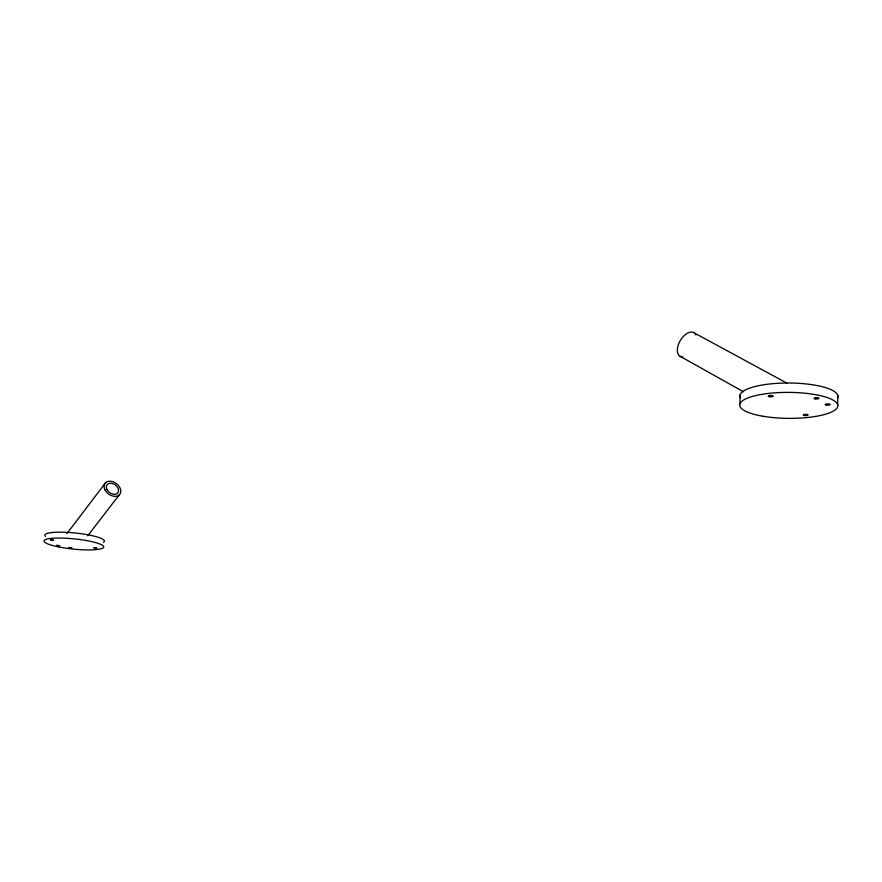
<?xml version="1.0" encoding="UTF-8"?>
<svg xmlns="http://www.w3.org/2000/svg" width="882" height="882" viewBox="0 0 882 882"><rect width="100%" height="100%" fill="white"/><g stroke="black" fill="none" stroke-linecap="round" stroke-linejoin="round"><path stroke-width="1.32" d="M837.702 404.673L837.768 395.445M739.91 404.099L740.108 394.993M66.9 533.61L105.752 482.52M87.748 535.771L119.158 495.011M694.377 332.988L786.788 383.064M679.691 356.063L743.416 391.74M45.39 536.355A29.944 5.226 5.8 0 1 75.135 532.993A29.944 5.226 5.8 0 1 103.503 542.309M682.8 356.934A13.693 7.784 -59.5 0 1 680.364 340.43A13.693 7.784 -59.5 0 1 695.92 334.962M740.362 397.639A48.973 13.208 0.3 0 1 788.971 383.008A48.973 13.208 0.3 0 1 837.525 398.124M56.757 545.418L59.711 545.726L56.779 545.396M50.748 539.993L53.747 540.324L50.77 539.971M68.994 547.59L71.927 547.92L69.061 547.546M93.955 547.766L96.899 548.097L93.977 547.744M107.053 489.719A6.758 4.774 36.4 0 0 117.681 493.049A6.758 4.774 36.4 0 0 112.609 483.568A6.758 4.774 36.4 0 0 107.053 489.719M105.079 490.083A9.217 6.516 36.4 0 0 119.577 494.604A9.217 6.516 36.4 0 0 112.642 481.671A9.217 6.516 36.4 0 0 105.079 490.083M58.08 546.807A29.966 5.127 5.8 0 0 103.712 547.127A29.966 5.127 5.8 0 0 59.954 538.064A29.966 5.127 5.8 0 0 58.08 546.807M763.261 416.293A49.039 12.987 0.4 0 0 837.823 405.985A49.039 12.987 0.4 0 0 765.333 393.813A49.039 12.987 0.4 0 0 763.261 416.293M769.358 396.68A2.481 0.673 0.5 0 0 773.227 396.194A2.481 0.673 0.5 0 0 769.655 395.522A2.481 0.673 0.5 0 0 769.358 396.68M815.166 398.885A2.503 0.673 0.1 0 0 818.937 398.311A2.503 0.673 0.1 0 0 815.188 397.727A2.503 0.673 0.1 0 0 815.166 398.885M826.291 405.07A2.481 0.65 0 0 0 830.127 404.562A2.481 0.65 0 0 0 826.533 403.934A2.481 0.65 0 0 0 826.291 405.07M804.351 415.466A2.414 0.628 0.3 0 0 808.077 414.992A2.414 0.628 0.3 0 0 804.56 414.386A2.414 0.628 0.3 0 0 804.351 415.466"/></g></svg>
